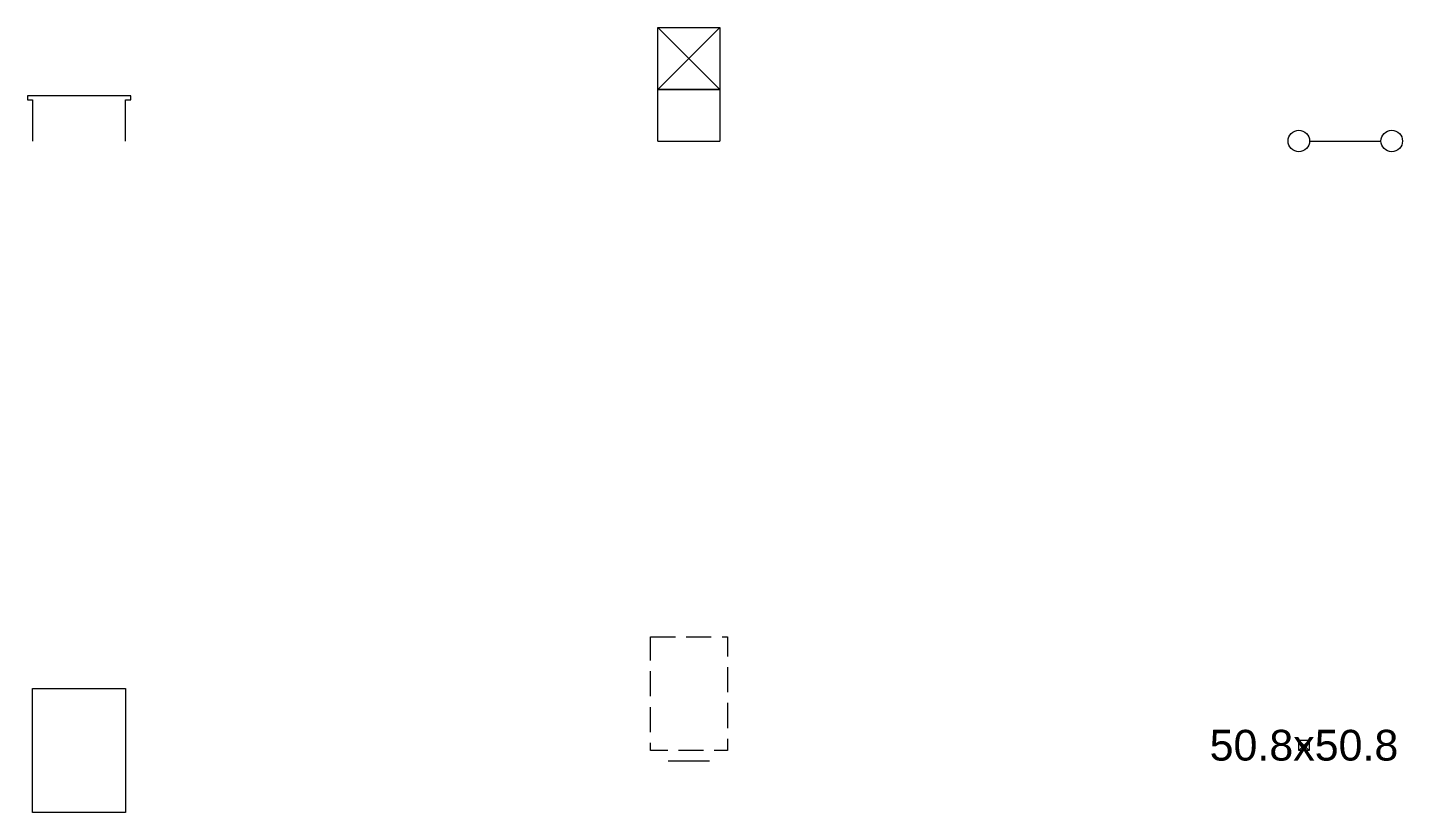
# Model space of a CAD drawing. Header units: millimetres. Extents: x 1246 to 16959, y -13818 to -1371.
# Drawn here: x 1246 to 8010, y -13805 to -9941 of the extents above; entities that cross this region are included whole.
import ezdxf

# ---------------------------------------------------------------- set-up
doc = ezdxf.new("R2010")
doc.units = ezdxf.units.MM
doc.header["$LTSCALE"] = 50
doc.linetypes.add('VW-02 Medium Dashed', pattern=[3.527298, 2.469236, -1.058062])
for name, color, linetype, lineweight in [('pio-Detail Cut Wood', 7, 'Continuous', 5), ('pio-HVAC Outlet', 7, 'Continuous', 5), ('pio-HVAC Vertical Elbow', 7, 'Continuous', 5), ('pio-Piping Connection', 7, 'Continuous', 5), ('pio-Table', 7, 'Continuous', 5), ('pio-Workstation Pedestal', 7, 'Continuous', 5)]:
    doc.layers.add(name, color=color, linetype=linetype, lineweight=lineweight)
doc.styles.add('Arial', font='Arial.ttf')

# ---------------------------------------------------------------- blocks, each defined once
blk = doc.blocks.new('obj-18')
at = {"layer": 'pio-HVAC Outlet', "color": 0, "flags": 1}
for tag in ['Type', 'CFM', 'instanceID', 'Panel_size', 'Neck_size', 'Manufacturer', 'Model', 'IFC_UUID', 'ID', 'Use', 'Notes', 'UID']:
    blk.add_attdef(tag, (1246, -10519.05), '', height=0.18, dxfattribs=at)
at = {"color": 255, "linetype": 'Continuous', "lineweight": 5, "transparency": 33554687}
blk.add_wipeout([(-228.6, 19.05), (228.6, 19.05), (228.6, -19.05), (-228.6, -19.05)], dxfattribs=at).dxf.layer = 'pio-HVAC Outlet'
blk.add_wipeout([(228.6, 0), (228.6, 203.2), (254, 203.2), (254, 222.25), (-254, 222.25), (-254, 203.2), (-228.6, 203.2), (-228.6, 0)], dxfattribs=at).dxf.layer = 'pio-HVAC Outlet'
at = {"layer": 'pio-HVAC Outlet', "color": 7, "linetype": 'Continuous', "lineweight": 5, "transparency": 33554687, "flags": 128}
blk.add_lwpolyline([(228.6, 0), (228.6, 203.2), (254, 203.2), (254, 222.25), (-254, 222.25), (-254, 203.2), (-228.6, 203.2), (-228.6, 0)], dxfattribs=at)
blk = doc.blocks.new('obj-19')
at = {"layer": 'pio-HVAC Vertical Elbow', "color": 0, "flags": 1}
for tag in ['IFC_UUID', 'instanceID', 'ID', 'Type', 'Size', 'Matl_Area', 'Matl_Gauge', 'DStype', 'DSnum', 'DSupstream', 'DSconnected', 'DScfm', 'UID']:
    blk.add_attdef(tag, (4347.6, -10500), '', height=0.18, dxfattribs=at)
at = {"color": 255, "linetype": 'Continuous', "lineweight": 5, "transparency": 33554687}
blk.add_wipeout([(-152.4, 0), (-152.4, 558.8), (152.4, 558.8), (152.4, 0)], dxfattribs=at).dxf.layer = 'pio-HVAC Vertical Elbow'
at = {"layer": 'pio-HVAC Vertical Elbow', "color": 7, "linetype": 'Continuous', "lineweight": 9, "transparency": 33554687}
for p, q in [((-152.4, 254), (152.4, 558.8)), ((152.4, 254), (-152.4, 558.8)), ((-152.4, 254), (152.4, 254)), ((-152.4, 0), (152.4, 0))]:
    blk.add_line(p, q, dxfattribs=at)
at = {"layer": 'pio-HVAC Vertical Elbow', "color": 7, "linetype": 'Continuous', "lineweight": 5, "transparency": 33554687, "flags": 128}
blk.add_lwpolyline([(-152.4, 0), (-152.4, 558.8), (152.4, 558.8), (152.4, 0)], dxfattribs=at)
at = {"layer": 'pio-HVAC Vertical Elbow', "color": 7, "linetype": 'Continuous', "lineweight": 9, "transparency": 33554687, "flags": 128}
blk.add_lwpolyline([(-152.4, 558.8), (152.4, 558.8), (152.4, 254), (-152.4, 254)], close=True, dxfattribs=at)
blk = doc.blocks.new('obj-20')
at = {"layer": 'pio-Piping Connection', "color": 7, "linetype": 'Continuous', "lineweight": 5, "transparency": 33554687}
blk.add_line((0, 0), (457.2, 0), dxfattribs=at)
at = {"layer": 'pio-Piping Connection', "color": 0, "flags": 1}
for tag in ['IFC_UUID', 'instanceID']:
    blk.add_attdef(tag, (7447.1, -10552.9), '', height=0.18, dxfattribs=at)
at = {"color": 255, "linetype": 'Continuous', "lineweight": 5, "transparency": 33554687}
for points in [[(0, -52.9), (-5.2, -52.7), (-10.3, -51.9), (-15.4, -50.6), (-20.3, -48.9), (-24.9, -46.7), (-29.4, -44), (-33.6, -40.9), (-37.4, -37.4), (-40.9, -33.6), (-44, -29.4), (-46.7, -24.9), (-48.9, -20.3), (-50.6, -15.4), (-51.9, -10.3), (-52.7, -5.2), (-52.9, 0), (-52.7, 5.2), (-51.9, 10.3), (-50.6, 15.4), (-48.9, 20.3), (-46.7, 24.9), (-44, 29.4), (-40.9, 33.6), (-37.4, 37.4), (-33.6, 40.9), (-29.4, 44), (-24.9, 46.7), (-20.3, 48.9), (-15.4, 50.6), (-10.3, 51.9), (-5.2, 52.7), (0, 52.9), (5.2, 52.7), (10.3, 51.9), (15.4, 50.6), (20.3, 48.9), (24.9, 46.7), (29.4, 44), (33.6, 40.9), (37.4, 37.4), (40.9, 33.6), (44, 29.4), (46.7, 24.9), (48.9, 20.3), (50.6, 15.4), (51.9, 10.3), (52.7, 5.2), (52.9, 0), (52.7, -5.2), (51.9, -10.3), (50.6, -15.4), (48.9, -20.3), (46.7, -24.9), (44, -29.4), (40.9, -33.6), (37.4, -37.4), (33.6, -40.9), (29.4, -44), (24.9, -46.7), (20.3, -48.9), (15.4, -50.6), (10.3, -51.9), (5.2, -52.7)], [(457.2, -52.9), (452, -52.7), (446.9, -51.9), (441.8, -50.6), (436.9, -48.9), (432.3, -46.7), (427.8, -44), (423.6, -40.9), (419.8, -37.4), (416.3, -33.6), (413.2, -29.4), (410.5, -24.9), (408.3, -20.3), (406.6, -15.4), (405.3, -10.3), (404.5, -5.2), (404.3, 0), (404.5, 5.2), (405.3, 10.3), (406.6, 15.4), (408.3, 20.3), (410.5, 24.9), (413.2, 29.4), (416.3, 33.6), (419.8, 37.4), (423.6, 40.9), (427.8, 44), (432.3, 46.7), (436.9, 48.9), (441.8, 50.6), (446.9, 51.9), (452, 52.7), (457.2, 52.9), (462.4, 52.7), (467.5, 51.9), (472.6, 50.6), (477.5, 48.9), (482.1, 46.7), (486.6, 44), (490.8, 40.9), (494.6, 37.4), (498.1, 33.6), (501.2, 29.4), (503.9, 24.9), (506.1, 20.3), (507.8, 15.4), (509.1, 10.3), (509.9, 5.2), (510.1, 0), (509.9, -5.2), (509.1, -10.3), (507.8, -15.4), (506.1, -20.3), (503.9, -24.9), (501.2, -29.4), (498.1, -33.6), (494.6, -37.4), (490.8, -40.9), (486.6, -44), (482.1, -46.7), (477.5, -48.9), (472.6, -50.6), (467.5, -51.9), (462.4, -52.7)]]:
    blk.add_wipeout(points, dxfattribs=at).dxf.layer = 'pio-Piping Connection'
at = {"layer": 'pio-Piping Connection', "color": 7, "linetype": 'Continuous', "lineweight": 5, "transparency": 33554687, "flags": 128}
for points in [[(-52.9, 0, -0.414214), (0, 52.9, -0.414214), (52.9, 0, -0.414214), (0, -52.9, -0.414214)], [(404.3, 0, -0.414214), (457.2, 52.9, -0.414214), (510.1, 0, -0.414214), (457.2, -52.9, -0.414214)]]:
    blk.add_lwpolyline(points, format="xyb", close=True, dxfattribs=at)
blk = doc.blocks.new('obj-24')
at = {"layer": 'pio-Table', "color": 0, "flags": 1}
for tag in ['IFC_UUID', 'instanceID']:
    blk.add_attdef(tag, (1271.4, -13804.8), '', height=0.18, dxfattribs=at)
at = {"color": 255, "linetype": 'Continuous', "lineweight": 5, "transparency": 33554687}
blk.add_wipeout([(-228.6, 304.8), (228.6, 304.8), (228.6, -304.8), (-228.6, -304.8)], dxfattribs=at).dxf.layer = 'pio-Table'
at = {"layer": 'pio-Table', "color": 7, "linetype": 'Continuous', "lineweight": 5, "transparency": 33554687, "flags": 128}
blk.add_lwpolyline([(-228.6, 304.8), (228.6, 304.8), (228.6, -304.8), (-228.6, -304.8)], close=True, dxfattribs=at)
blk = doc.blocks.new('obj-25')
at = {"layer": 'pio-Workstation Pedestal', "color": 7, "linetype": 'Continuous', "lineweight": 9, "transparency": 33554687}
blk.add_line((-101.6, -50.8), (101.6, -50.8), dxfattribs=at)
at = {"layer": 'pio-Workstation Pedestal', "color": 0, "flags": 1}
for tag in ['IFC_UUID', 'instanceID']:
    blk.add_attdef(tag, (4310, -13550.8), '', height=0.18, dxfattribs=at)
at = {"color": 255, "linetype": 'VW-02 Medium Dashed', "lineweight": 5, "transparency": 33554687}
blk.add_wipeout([(-190, 560), (190, 560), (190, 0), (-190, 0)], dxfattribs=at).dxf.layer = 'pio-Workstation Pedestal'
at = {"layer": 'pio-Workstation Pedestal', "color": 7, "linetype": 'VW-02 Medium Dashed', "lineweight": 5, "transparency": 33554687, "flags": 128}
blk.add_lwpolyline([(-190, 560), (190, 560), (190, 0), (-190, 0)], close=True, dxfattribs=at)
blk = doc.blocks.new('obj-26')
at = {"color": 255, "linetype": 'Continuous', "lineweight": 5, "transparency": 33554687}
blk.add_wipeout([(0, 50.8), (50.8, 50.8), (50.8, 0), (0, 0)], dxfattribs=at).dxf.layer = 'pio-Detail Cut Wood'
at = {"layer": 'pio-Detail Cut Wood', "color": 7, "linetype": 'Continuous', "lineweight": 9, "transparency": 33554687}
for p, q in [((0, 50.8), (50.8, 0)), ((50.8, 50.8), (0, 0))]:
    blk.add_line(p, q, dxfattribs=at)
at = {"layer": 'pio-Detail Cut Wood', "color": 7, "linetype": 'Continuous', "lineweight": 5, "transparency": 33554687, "flags": 128}
blk.add_lwpolyline([(0, 50.8), (50.8, 50.8), (50.8, 0), (0, 0)], close=True, dxfattribs=at)
at = {"layer": 'pio-Detail Cut Wood', "color": 7, "transparency": 33554687, "insert": (25.4, 25.4), "char_height": 151.31, "attachment_point": 5, "line_spacing_factor": 0.960695, "style": 'Arial'}
blk.add_mtext('50.8x50.8', dxfattribs=at)

msp = doc.modelspace()

# ---------------------------------------------------------------- block references
at = {"layer": 'pio-Detail Cut Wood', "color": 7, "transparency": 33554687}
msp.add_blockref('obj-26', (7500, -13500), dxfattribs=at)
at = {"layer": 'pio-HVAC Outlet', "color": 7, "transparency": 33554687}
msp.add_blockref('obj-18', (1500, -10500), dxfattribs=at)
at = {"layer": 'pio-HVAC Vertical Elbow', "color": 7, "transparency": 33554687}
msp.add_blockref('obj-19', (4500, -10500), dxfattribs=at)
at = {"layer": 'pio-Piping Connection', "color": 7, "transparency": 33554687}
msp.add_blockref('obj-20', (7500, -10500), dxfattribs=at)
at = {"layer": 'pio-Table', "color": 7, "transparency": 33554687}
msp.add_blockref('obj-24', (1500, -13500), dxfattribs=at)
at = {"layer": 'pio-Workstation Pedestal', "color": 7, "transparency": 33554687}
msp.add_blockref('obj-25', (4500, -13500), dxfattribs=at)

doc.saveas('drawing.dxf')
